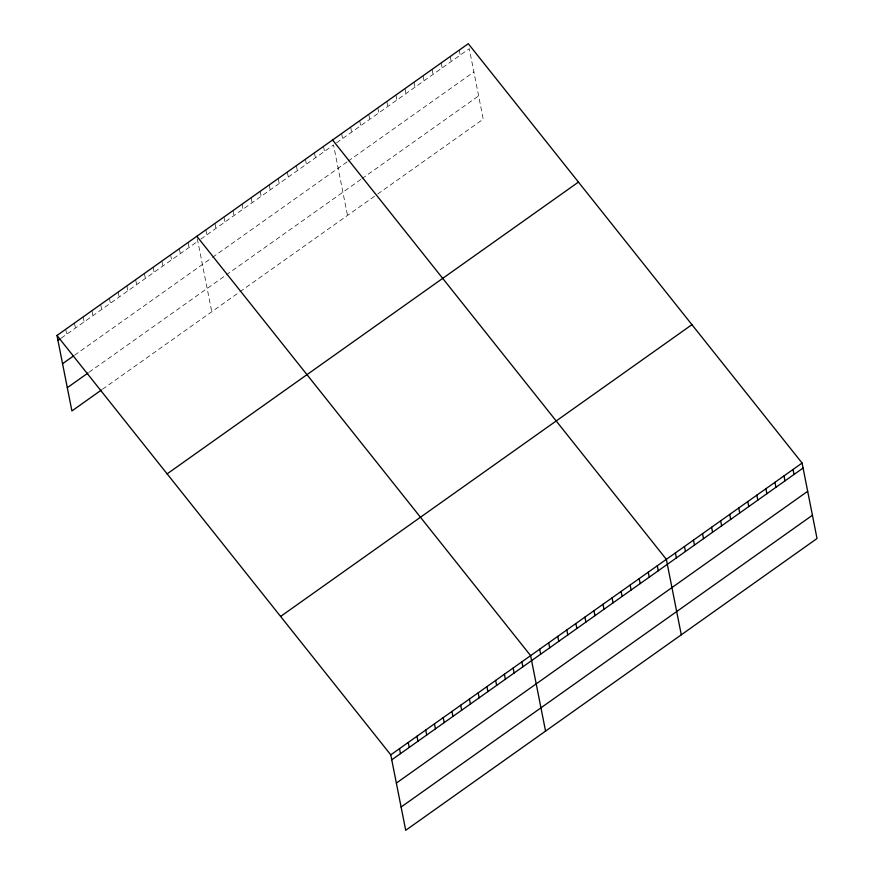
<?xml version="1.0" encoding="UTF-8"?>
<svg xmlns="http://www.w3.org/2000/svg" width="874" height="874" viewBox="0 0 874 874"><rect width="100%" height="100%" fill="white"/><g stroke="black" fill="none" stroke-linecap="round" stroke-linejoin="round"><path stroke-width="0.66" stroke-dasharray="4.37 3.28" d="M61.235 338.14L197.808 241.257M200.823 239.115L333.54 144.964L347.502 215.452M336.556 142.833L469.283 48.682L483.235 119.159L375.656 195.481M74.585 355.194L211.464 258.092M212.469 257.382L347.197 161.81M348.202 161.1L473.883 71.941M89.159 372.182L225.252 275.638M226.257 274.928L360.995 179.356M362 178.635L478.624 95.9M102.509 389.247L238.908 292.484M239.913 291.763L374.64 196.191M459.243 50.124L460.227 55.095M450.197 56.537L451.181 61.519M441.151 62.961L442.135 67.943M432.095 69.374L433.078 74.356M423.049 75.798L424.032 80.779M414.003 82.211L414.986 87.192M404.946 88.635L405.94 93.616M395.9 95.058L396.883 100.029M386.854 101.471L387.838 106.453M377.797 107.895L378.792 112.877M368.752 114.308L369.735 119.29M359.706 120.732L360.689 125.714M350.66 127.145L351.643 132.127M341.603 133.569L342.597 138.551M323.511 146.406L324.494 151.388M314.454 152.83L315.448 157.812M305.408 159.243L306.392 164.225M296.362 165.667L297.346 170.648M287.317 172.08L288.3 177.061M278.26 178.504L279.243 183.485M269.214 184.927L270.197 189.909M260.168 191.34L261.151 196.322M251.111 197.764L252.105 202.746M242.065 204.177L243.048 209.159M233.019 210.601L234.003 215.583M223.963 217.025L224.957 221.996M214.917 223.438L215.9 228.42M205.871 229.862L206.854 234.844M197.316 238.766L211.759 311.734M188.085 242.48L189.068 247.462M179.334 248.675L180.328 253.657M170.594 254.88L171.588 259.862M161.854 261.075L162.848 266.057M153.114 267.28L154.108 272.262M144.374 273.486L145.368 278.456M135.634 279.68L136.617 284.662M126.894 285.885L127.877 290.856M118.154 292.08L119.137 297.062M109.414 298.285L110.397 303.267M100.674 304.48L101.657 309.462M91.934 310.685L92.917 315.667M83.194 316.88L84.177 321.861M74.454 323.085L75.437 328.067M65.714 329.279L66.697 334.261"/><path stroke-width="1.31" d="M56.974 335.485L468.289 43.7L802.092 463.056L817.026 538.515L405.711 830.3L390.765 754.841L56.974 335.485L71.908 410.944L101.406 390.023M57.957 340.467L60.142 338.915M62.557 363.726L73.492 355.969M67.309 387.685L88.066 372.958M167.12 473.872L578.446 182.087M280.609 616.454L691.935 324.669M390.765 754.841L802.092 463.056M391.749 759.823L803.075 468.038M396.359 783.082L807.674 491.297M401.1 807.041L812.427 515.256M332.557 139.993L666.349 559.349L681.294 634.808M196.825 236.275L530.616 655.631L545.562 731.09M793.035 469.48L794.029 474.451M783.989 475.893L784.972 480.875M774.943 482.317L775.926 487.299M765.897 488.73L766.88 493.712M756.84 495.154L757.824 500.136M747.794 501.567L748.778 506.549M738.749 507.991L739.732 512.972M729.692 514.415L730.686 519.385M720.646 520.828L721.629 525.809M711.6 527.251L712.583 532.233M702.543 533.664L703.537 538.646M693.497 540.088L694.48 545.07M684.451 546.501L685.434 551.483M675.405 552.925L676.389 557.907M657.303 565.762L658.286 570.744M648.257 572.186L649.24 577.168M639.2 578.599L640.194 583.581M630.154 585.023L631.137 590.005M621.108 591.436L622.091 596.418M612.062 597.86L613.045 602.841M603.005 604.284L603.989 609.265M593.959 610.697L594.943 615.678M584.914 617.12L585.897 622.102M575.857 623.533L576.851 628.515M566.811 629.957L567.794 634.939M557.765 636.381L558.748 641.352M548.708 642.794L549.702 647.776M539.662 649.218L540.645 654.2M521.876 661.837L522.86 666.818M513.136 668.031L514.12 673.013M504.396 674.236L505.38 679.218M495.656 680.431L496.64 685.413M486.916 686.636L487.9 691.618M478.176 692.842L479.16 697.813M469.425 699.036L470.42 704.018M460.685 705.242L461.68 710.212M451.945 711.436L452.94 716.418M443.205 717.641L444.2 722.623M434.465 723.836L435.46 728.818M425.725 730.041L426.709 735.023M416.985 736.236L417.969 741.218M408.245 742.441L409.229 747.423M399.505 748.636L400.489 753.617"/></g></svg>
